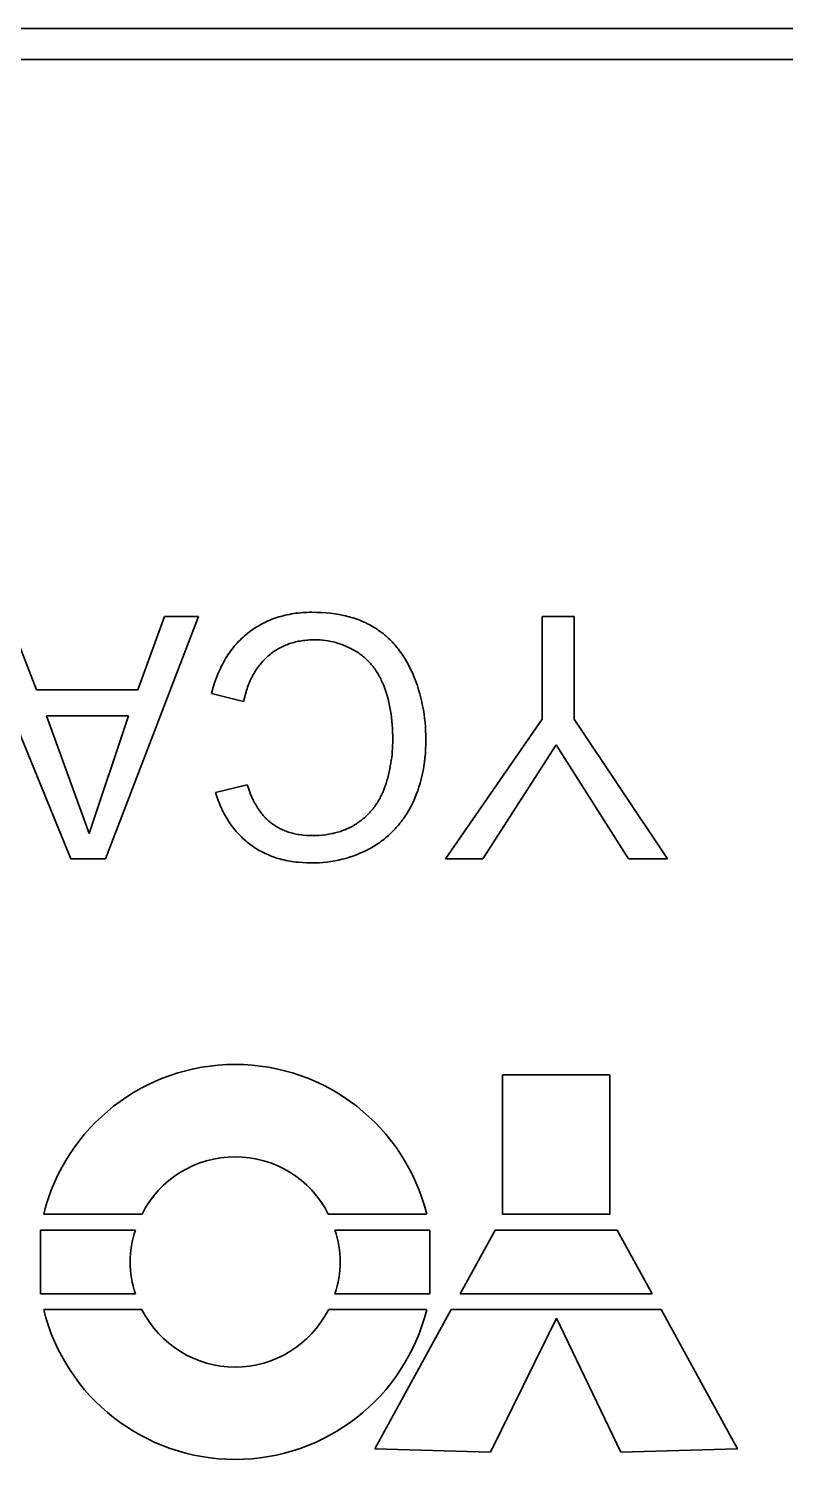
# Model space of a CAD drawing. Extents: x -1322 to 4351, y -2014 to 1793.
# Drawn here: x 729.25 to 739.08, y -611.32 to -592.73 of the extents above; entities that cross this region are included whole.
import ezdxf

# ---------------------------------------------------------------- set-up
doc = ezdxf.new("R2010")
doc.units = 0
doc.header["$MEASUREMENT"] = 0
doc.layers.add('01 Basic thick', color=7, linetype='CONTINUOUS', lineweight=35)

msp = doc.modelspace()

# ---------------------------------------------------------------- linework, layer by layer
at = {"layer": '01 Basic thick'}
for p, q in [((748.625, -592.726), (666.641, -592.726)), ((748.625, -593.126), (666.641, -593.126)), ((728.51, -600.366), (729.799, -603.515)), ((729.352, -601.32), (728.985, -600.366)), ((730.249, -603.515), (731.458, -600.366)), ((731.015, -600.366), (730.67, -601.32)), ((731.458, -600.366), (731.015, -600.366)), ((732.476, -600.379), (732.45, -600.388)), ((732.502, -600.371), (732.476, -600.379)), ((732.528, -600.364), (732.502, -600.371)), ((732.555, -600.356), (732.528, -600.364)), ((732.582, -600.35), (732.555, -600.356)), ((732.61, -600.344), (732.582, -600.35)), ((732.637, -600.338), (732.61, -600.344)), ((732.665, -600.333), (732.637, -600.338)), ((732.693, -600.329), (732.665, -600.333)), ((732.722, -600.325), (732.693, -600.329)), ((732.751, -600.321), (732.722, -600.325)), ((732.78, -600.318), (732.751, -600.321)), ((732.809, -600.316), (732.78, -600.318)), ((732.839, -600.314), (732.809, -600.316)), ((732.869, -600.313), (732.839, -600.314)), ((732.899, -600.312), (732.869, -600.313)), ((732.93, -600.312), (732.899, -600.312)), ((732.993, -600.313), (732.93, -600.312)), ((733.054, -600.315), (732.993, -600.313)), ((733.114, -600.319), (733.054, -600.315)), ((733.173, -600.325), (733.114, -600.319)), ((733.229, -600.332), (733.173, -600.325)), ((733.285, -600.341), (733.229, -600.332)), ((733.339, -600.352), (733.285, -600.341)), ((733.365, -600.358), (733.339, -600.352)), ((733.391, -600.364), (733.365, -600.358)), ((733.417, -600.371), (733.391, -600.364)), ((733.442, -600.378), (733.417, -600.371)), ((733.467, -600.385), (733.442, -600.378)), ((735.92, -600.366), (735.92, -601.7)), ((736.337, -600.366), (735.92, -600.366)), ((736.337, -601.7), (736.337, -600.366)), ((732.119, -600.565), (732.097, -600.582)), ((732.14, -600.549), (732.119, -600.565)), ((732.162, -600.534), (732.14, -600.549)), ((732.185, -600.519), (732.162, -600.534)), ((732.207, -600.504), (732.185, -600.519)), ((732.23, -600.49), (732.207, -600.504)), ((732.253, -600.477), (732.23, -600.49)), ((732.277, -600.464), (732.253, -600.477)), ((732.301, -600.451), (732.277, -600.464)), ((732.325, -600.44), (732.301, -600.451)), ((732.349, -600.428), (732.325, -600.44)), ((732.374, -600.417), (732.349, -600.428)), ((732.399, -600.407), (732.374, -600.417)), ((732.424, -600.397), (732.399, -600.407)), ((732.45, -600.388), (732.424, -600.397)), ((733.492, -600.393), (733.467, -600.385)), ((733.516, -600.401), (733.492, -600.393)), ((733.54, -600.41), (733.516, -600.401)), ((733.563, -600.419), (733.54, -600.41)), ((733.586, -600.429), (733.563, -600.419)), ((733.609, -600.439), (733.586, -600.429)), ((733.632, -600.449), (733.609, -600.439)), ((733.654, -600.46), (733.632, -600.449)), ((733.675, -600.471), (733.654, -600.46)), ((733.696, -600.482), (733.675, -600.471)), ((733.717, -600.494), (733.696, -600.482)), ((733.738, -600.507), (733.717, -600.494)), ((733.758, -600.519), (733.738, -600.507)), ((733.778, -600.532), (733.758, -600.519)), ((733.797, -600.546), (733.778, -600.532)), ((733.816, -600.56), (733.797, -600.546)), ((733.835, -600.574), (733.816, -600.56)), ((731.94, -600.732), (731.922, -600.753)), ((731.958, -600.712), (731.94, -600.732)), ((731.977, -600.692), (731.958, -600.712)), ((731.996, -600.672), (731.977, -600.692)), ((732.015, -600.653), (731.996, -600.672)), ((732.035, -600.635), (732.015, -600.653)), ((732.055, -600.617), (732.035, -600.635)), ((732.076, -600.599), (732.055, -600.617)), ((732.097, -600.582), (732.076, -600.599)), ((732.551, -600.756), (732.568, -600.748)), ((732.568, -600.748), (732.586, -600.74)), ((732.586, -600.74), (732.604, -600.733)), ((732.604, -600.733), (732.623, -600.726)), ((732.623, -600.726), (732.641, -600.719)), ((732.641, -600.719), (732.66, -600.713)), ((732.66, -600.713), (732.678, -600.707)), ((732.678, -600.707), (732.697, -600.702)), ((732.697, -600.702), (732.717, -600.697)), ((732.717, -600.697), (732.736, -600.693)), ((732.736, -600.693), (732.756, -600.688)), ((732.756, -600.688), (732.776, -600.685)), ((732.776, -600.685), (732.796, -600.681)), ((732.796, -600.681), (732.816, -600.678)), ((732.816, -600.678), (732.837, -600.676)), ((732.837, -600.676), (732.858, -600.674)), ((732.858, -600.674), (732.878, -600.672)), ((732.878, -600.672), (732.9, -600.67)), ((732.9, -600.67), (732.921, -600.669)), ((732.921, -600.669), (732.943, -600.669)), ((732.943, -600.669), (732.964, -600.669)), ((732.964, -600.669), (733, -600.669)), ((733, -600.669), (733.036, -600.671)), ((733.036, -600.671), (733.071, -600.674)), ((733.071, -600.674), (733.106, -600.678)), ((733.106, -600.678), (733.14, -600.683)), ((733.14, -600.683), (733.174, -600.69)), ((733.174, -600.69), (733.208, -600.697)), ((733.208, -600.697), (733.242, -600.706)), ((733.242, -600.706), (733.275, -600.716)), ((733.275, -600.716), (733.308, -600.727)), ((733.308, -600.727), (733.341, -600.739)), ((733.341, -600.739), (733.373, -600.752)), ((733.373, -600.752), (733.405, -600.767)), ((733.854, -600.589), (733.835, -600.574)), ((733.872, -600.604), (733.854, -600.589)), ((733.89, -600.619), (733.872, -600.604)), ((733.908, -600.635), (733.89, -600.619)), ((733.925, -600.651), (733.908, -600.635)), ((733.943, -600.667), (733.925, -600.651)), ((733.959, -600.684), (733.943, -600.667)), ((733.976, -600.701), (733.959, -600.684)), ((733.992, -600.718), (733.976, -600.701)), ((734.008, -600.736), (733.992, -600.718)), ((734.024, -600.754), (734.008, -600.736)), ((731.795, -600.937), (731.78, -600.962)), ((731.809, -600.913), (731.795, -600.937)), ((731.824, -600.888), (731.809, -600.913)), ((731.839, -600.865), (731.824, -600.888)), ((731.855, -600.841), (731.839, -600.865)), ((731.871, -600.818), (731.855, -600.841)), ((731.888, -600.796), (731.871, -600.818)), ((731.905, -600.774), (731.888, -600.796)), ((731.922, -600.753), (731.905, -600.774)), ((732.286, -600.953), (732.299, -600.939)), ((732.299, -600.939), (732.313, -600.924)), ((732.313, -600.924), (732.327, -600.91)), ((732.327, -600.91), (732.342, -600.897)), ((732.342, -600.897), (732.356, -600.883)), ((732.356, -600.883), (732.371, -600.871)), ((732.371, -600.871), (732.387, -600.858)), ((732.387, -600.858), (732.402, -600.846)), ((732.402, -600.846), (732.418, -600.835)), ((732.418, -600.835), (732.434, -600.823)), ((732.434, -600.823), (732.45, -600.812)), ((732.45, -600.812), (732.466, -600.802)), ((732.466, -600.802), (732.483, -600.792)), ((732.483, -600.792), (732.499, -600.782)), ((732.499, -600.782), (732.516, -600.773)), ((732.516, -600.773), (732.534, -600.764)), ((732.534, -600.764), (732.551, -600.756)), ((733.405, -600.767), (733.437, -600.782)), ((733.437, -600.782), (733.468, -600.799)), ((733.468, -600.799), (733.499, -600.817)), ((733.499, -600.817), (733.514, -600.826)), ((733.514, -600.826), (733.529, -600.836)), ((733.529, -600.836), (733.544, -600.846)), ((733.544, -600.846), (733.559, -600.856)), ((733.559, -600.856), (733.573, -600.867)), ((733.573, -600.867), (733.587, -600.878)), ((733.587, -600.878), (733.601, -600.889)), ((733.601, -600.889), (733.614, -600.901)), ((733.614, -600.901), (733.628, -600.912)), ((733.628, -600.912), (733.641, -600.924)), ((733.641, -600.924), (733.653, -600.937)), ((733.653, -600.937), (733.666, -600.949)), ((734.039, -600.773), (734.024, -600.754)), ((734.054, -600.792), (734.039, -600.773)), ((734.069, -600.811), (734.054, -600.792)), ((734.083, -600.831), (734.069, -600.811)), ((734.097, -600.851), (734.083, -600.831)), ((734.111, -600.871), (734.097, -600.851)), ((734.125, -600.892), (734.111, -600.871)), ((734.138, -600.913), (734.125, -600.892)), ((734.151, -600.935), (734.138, -600.913)), ((734.176, -600.979), (734.151, -600.935)), ((731.704, -601.124), (731.693, -601.152)), ((731.716, -601.096), (731.704, -601.124)), ((731.728, -601.068), (731.716, -601.096)), ((731.741, -601.041), (731.728, -601.068)), ((731.753, -601.014), (731.741, -601.041)), ((731.767, -600.988), (731.753, -601.014)), ((731.78, -600.962), (731.767, -600.988)), ((732.158, -601.141), (732.168, -601.122)), ((732.168, -601.122), (732.178, -601.103)), ((732.178, -601.103), (732.189, -601.085)), ((732.189, -601.085), (732.2, -601.067)), ((732.2, -601.067), (732.211, -601.05)), ((732.211, -601.05), (732.223, -601.033)), ((732.223, -601.033), (732.235, -601.016)), ((732.235, -601.016), (732.247, -601)), ((732.247, -601), (732.26, -600.984)), ((732.26, -600.984), (732.273, -600.968)), ((732.273, -600.968), (732.286, -600.953)), ((733.666, -600.949), (733.678, -600.962)), ((733.678, -600.962), (733.69, -600.976)), ((733.69, -600.976), (733.702, -600.989)), ((733.702, -600.989), (733.714, -601.003)), ((733.714, -601.003), (733.725, -601.017)), ((733.725, -601.017), (733.736, -601.032)), ((733.736, -601.032), (733.747, -601.046)), ((733.747, -601.046), (733.757, -601.061)), ((733.757, -601.061), (733.767, -601.077)), ((733.767, -601.077), (733.777, -601.092)), ((733.777, -601.092), (733.787, -601.108)), ((733.787, -601.108), (733.797, -601.124)), ((733.797, -601.124), (733.806, -601.141)), ((734.2, -601.024), (734.176, -600.979)), ((734.222, -601.071), (734.2, -601.024)), ((734.244, -601.12), (734.222, -601.071)), ((734.264, -601.169), (734.244, -601.12)), ((731.643, -601.302), (731.626, -601.365)), ((731.662, -601.241), (731.643, -601.302)), ((731.682, -601.181), (731.662, -601.241)), ((731.693, -601.152), (731.682, -601.181)), ((732.08, -601.328), (732.088, -601.306)), ((732.088, -601.306), (732.095, -601.284)), ((732.095, -601.284), (732.103, -601.262)), ((732.103, -601.262), (732.112, -601.241)), ((732.112, -601.241), (732.12, -601.22)), ((732.12, -601.22), (732.129, -601.2)), ((732.129, -601.2), (732.138, -601.18)), ((732.138, -601.18), (732.148, -601.16)), ((732.148, -601.16), (732.158, -601.141)), ((733.806, -601.141), (733.815, -601.158)), ((733.815, -601.158), (733.824, -601.175)), ((733.824, -601.175), (733.832, -601.192)), ((733.832, -601.192), (733.84, -601.21)), ((733.84, -601.21), (733.848, -601.228)), ((733.848, -601.228), (733.856, -601.246)), ((733.856, -601.246), (733.863, -601.265)), ((733.863, -601.265), (733.878, -601.303)), ((733.878, -601.303), (733.891, -601.341)), ((734.283, -601.219), (734.264, -601.169)), ((734.3, -601.269), (734.283, -601.219)), ((734.316, -601.32), (734.3, -601.269)), ((730.67, -601.32), (729.352, -601.32)), ((731.626, -601.365), (732.043, -601.47)), ((732.043, -601.47), (732.054, -601.421)), ((732.054, -601.421), (732.067, -601.374)), ((732.067, -601.374), (732.08, -601.328)), ((733.891, -601.341), (733.903, -601.381)), ((733.903, -601.381), (733.915, -601.421)), ((733.915, -601.421), (733.925, -601.462)), ((733.925, -601.462), (733.935, -601.504)), ((734.331, -601.371), (734.316, -601.32)), ((734.345, -601.423), (734.331, -601.371)), ((734.358, -601.475), (734.345, -601.423)), ((734.369, -601.527), (734.358, -601.475)), ((729.481, -601.659), (730.034, -603.185)), ((730.549, -601.659), (729.481, -601.659)), ((730.034, -603.185), (730.549, -601.659)), ((733.935, -601.504), (733.943, -601.547)), ((733.943, -601.547), (733.951, -601.59)), ((733.951, -601.59), (733.958, -601.635)), ((733.958, -601.635), (733.964, -601.68)), ((733.964, -601.68), (733.969, -601.725)), ((734.378, -601.581), (734.369, -601.527)), ((734.387, -601.634), (734.378, -601.581)), ((734.394, -601.688), (734.387, -601.634)), ((733.969, -601.725), (733.973, -601.772)), ((733.973, -601.772), (733.976, -601.819)), ((733.976, -601.819), (733.979, -601.868)), ((733.979, -601.868), (733.98, -601.917)), ((734.4, -601.742), (734.394, -601.688)), ((734.404, -601.797), (734.4, -601.742)), ((734.408, -601.853), (734.404, -601.797)), ((734.41, -601.908), (734.408, -601.853)), ((735.92, -601.7), (734.664, -603.515)), ((737.551, -603.515), (736.337, -601.7)), ((733.979, -602.044), (733.977, -602.083)), ((733.98, -602.005), (733.979, -602.044)), ((733.98, -601.917), (733.98, -601.967)), ((733.98, -601.967), (733.98, -602.005)), ((734.407, -602.086), (734.41, -602.025)), ((734.41, -601.965), (734.41, -601.908)), ((734.41, -602.025), (734.41, -601.965)), ((735.149, -603.515), (736.103, -602.033)), ((736.103, -602.033), (737.044, -603.515)), ((733.962, -602.236), (733.956, -602.273)), ((733.967, -602.197), (733.962, -602.236)), ((733.971, -602.159), (733.967, -602.197)), ((733.974, -602.121), (733.971, -602.159)), ((733.977, -602.083), (733.974, -602.121)), ((734.392, -602.26), (734.399, -602.203)), ((734.399, -602.203), (734.404, -602.145)), ((734.404, -602.145), (734.407, -602.086)), ((733.925, -602.424), (733.915, -602.461)), ((733.934, -602.386), (733.925, -602.424)), ((733.942, -602.349), (733.934, -602.386)), ((733.949, -602.311), (733.942, -602.349)), ((733.956, -602.273), (733.949, -602.311)), ((734.351, -602.478), (734.363, -602.425)), ((734.363, -602.425), (734.374, -602.371)), ((734.374, -602.371), (734.384, -602.316)), ((734.384, -602.316), (734.392, -602.26)), ((732.089, -602.555), (731.679, -602.652)), ((732.104, -602.597), (732.089, -602.555)), ((732.118, -602.638), (732.104, -602.597)), ((733.869, -602.608), (733.862, -602.625)), ((733.875, -602.59), (733.869, -602.608)), ((733.882, -602.571), (733.875, -602.59)), ((733.894, -602.535), (733.882, -602.571)), ((733.905, -602.498), (733.894, -602.535)), ((733.915, -602.461), (733.905, -602.498)), ((734.305, -602.632), (734.321, -602.581)), ((734.321, -602.581), (734.337, -602.53)), ((734.337, -602.53), (734.351, -602.478)), ((731.679, -602.652), (731.696, -602.706)), ((731.696, -602.706), (731.705, -602.732)), ((731.705, -602.732), (731.714, -602.758)), ((731.714, -602.758), (731.724, -602.783)), ((731.724, -602.783), (731.734, -602.809)), ((732.134, -602.677), (732.118, -602.638)), ((732.15, -602.715), (732.134, -602.677)), ((732.168, -602.752), (732.15, -602.715)), ((732.186, -602.787), (732.168, -602.752)), ((732.195, -602.803), (732.186, -602.787)), ((733.777, -602.79), (733.767, -602.805)), ((733.787, -602.775), (733.777, -602.79)), ((733.797, -602.759), (733.787, -602.775)), ((733.806, -602.743), (733.797, -602.759)), ((733.815, -602.727), (733.806, -602.743)), ((733.823, -602.711), (733.815, -602.727)), ((733.831, -602.694), (733.823, -602.711)), ((733.84, -602.677), (733.831, -602.694)), ((733.847, -602.66), (733.84, -602.677)), ((733.855, -602.643), (733.847, -602.66)), ((733.862, -602.625), (733.855, -602.643)), ((734.222, -602.823), (734.245, -602.777)), ((734.245, -602.777), (734.266, -602.729)), ((734.266, -602.729), (734.286, -602.681)), ((734.286, -602.681), (734.305, -602.632)), ((731.734, -602.809), (731.744, -602.833)), ((731.744, -602.833), (731.755, -602.858)), ((731.755, -602.858), (731.766, -602.882)), ((731.766, -602.882), (731.778, -602.905)), ((731.778, -602.905), (731.789, -602.929)), ((731.789, -602.929), (731.802, -602.951)), ((731.802, -602.951), (731.814, -602.974)), ((731.814, -602.974), (731.828, -602.996)), ((732.204, -602.82), (732.195, -602.803)), ((732.214, -602.836), (732.204, -602.82)), ((732.224, -602.852), (732.214, -602.836)), ((732.234, -602.868), (732.224, -602.852)), ((732.244, -602.883), (732.234, -602.868)), ((732.255, -602.897), (732.244, -602.883)), ((732.265, -602.912), (732.255, -602.897)), ((732.276, -602.926), (732.265, -602.912)), ((732.287, -602.939), (732.276, -602.926)), ((732.298, -602.953), (732.287, -602.939)), ((732.31, -602.966), (732.298, -602.953)), ((732.321, -602.978), (732.31, -602.966)), ((732.333, -602.99), (732.321, -602.978)), ((733.612, -602.981), (733.598, -602.993)), ((733.625, -602.969), (733.612, -602.981)), ((733.639, -602.957), (733.625, -602.969)), ((733.652, -602.944), (733.639, -602.957)), ((733.665, -602.931), (733.652, -602.944)), ((733.677, -602.918), (733.665, -602.931)), ((733.689, -602.905), (733.677, -602.918)), ((733.701, -602.891), (733.689, -602.905)), ((733.713, -602.878), (733.701, -602.891)), ((733.725, -602.864), (733.713, -602.878)), ((733.736, -602.849), (733.725, -602.864)), ((733.747, -602.835), (733.736, -602.849)), ((733.757, -602.82), (733.747, -602.835)), ((733.767, -602.805), (733.757, -602.82)), ((734.118, -602.995), (734.132, -602.974)), ((734.132, -602.974), (734.146, -602.954)), ((734.146, -602.954), (734.16, -602.933)), ((734.16, -602.933), (734.173, -602.912)), ((734.173, -602.912), (734.186, -602.89)), ((734.186, -602.89), (734.198, -602.868)), ((734.198, -602.868), (734.222, -602.823)), ((731.828, -602.996), (731.841, -603.018)), ((731.841, -603.018), (731.855, -603.039)), ((731.855, -603.039), (731.869, -603.06)), ((731.869, -603.06), (731.884, -603.081)), ((731.884, -603.081), (731.899, -603.101)), ((731.899, -603.101), (731.914, -603.121)), ((731.914, -603.121), (731.93, -603.14)), ((731.93, -603.14), (731.946, -603.159)), ((731.946, -603.159), (731.963, -603.178)), ((732.345, -603.002), (732.333, -602.99)), ((732.357, -603.014), (732.345, -603.002)), ((732.369, -603.025), (732.357, -603.014)), ((732.382, -603.035), (732.369, -603.025)), ((732.395, -603.046), (732.382, -603.035)), ((732.408, -603.056), (732.395, -603.046)), ((732.421, -603.065), (732.408, -603.056)), ((732.434, -603.075), (732.421, -603.065)), ((732.448, -603.084), (732.434, -603.075)), ((732.461, -603.093), (732.448, -603.084)), ((732.475, -603.101), (732.461, -603.093)), ((732.49, -603.109), (732.475, -603.101)), ((732.504, -603.117), (732.49, -603.109)), ((732.519, -603.124), (732.504, -603.117)), ((732.533, -603.132), (732.519, -603.124)), ((732.548, -603.139), (732.533, -603.132)), ((732.564, -603.145), (732.548, -603.139)), ((732.579, -603.151), (732.564, -603.145)), ((732.595, -603.157), (732.579, -603.151)), ((732.611, -603.163), (732.595, -603.157)), ((732.627, -603.168), (732.611, -603.163)), ((732.643, -603.174), (732.627, -603.168)), ((733.265, -603.169), (733.246, -603.175)), ((733.284, -603.164), (733.265, -603.169)), ((733.303, -603.158), (733.284, -603.164)), ((733.321, -603.151), (733.303, -603.158)), ((733.339, -603.145), (733.321, -603.151)), ((733.357, -603.138), (733.339, -603.145)), ((733.375, -603.13), (733.357, -603.138)), ((733.392, -603.123), (733.375, -603.13)), ((733.409, -603.115), (733.392, -603.123)), ((733.426, -603.106), (733.409, -603.115)), ((733.443, -603.098), (733.426, -603.106)), ((733.46, -603.089), (733.443, -603.098)), ((733.476, -603.079), (733.46, -603.089)), ((733.492, -603.07), (733.476, -603.079)), ((733.508, -603.06), (733.492, -603.07)), ((733.524, -603.049), (733.508, -603.06)), ((733.539, -603.038), (733.524, -603.049)), ((733.554, -603.028), (733.539, -603.038)), ((733.569, -603.016), (733.554, -603.028)), ((733.583, -603.005), (733.569, -603.016)), ((733.598, -602.993), (733.583, -603.005)), ((733.96, -603.179), (733.978, -603.162)), ((733.978, -603.162), (733.994, -603.145)), ((733.994, -603.145), (734.011, -603.127)), ((734.011, -603.127), (734.027, -603.109)), ((734.027, -603.109), (734.043, -603.091)), ((734.043, -603.091), (734.059, -603.073)), ((734.059, -603.073), (734.074, -603.054)), ((734.074, -603.054), (734.089, -603.034)), ((734.089, -603.034), (734.104, -603.015)), ((734.104, -603.015), (734.118, -602.995)), ((731.963, -603.178), (731.979, -603.196)), ((731.979, -603.196), (731.997, -603.214)), ((731.997, -603.214), (732.014, -603.231)), ((732.014, -603.231), (732.032, -603.249)), ((732.032, -603.249), (732.051, -603.265)), ((732.051, -603.265), (732.07, -603.282)), ((732.07, -603.282), (732.089, -603.298)), ((732.089, -603.298), (732.108, -603.313)), ((732.108, -603.313), (732.128, -603.329)), ((732.128, -603.329), (732.149, -603.343)), ((732.149, -603.343), (732.169, -603.358)), ((732.659, -603.178), (732.643, -603.174)), ((732.676, -603.183), (732.659, -603.178)), ((732.693, -603.187), (732.676, -603.183)), ((732.71, -603.191), (732.693, -603.187)), ((732.727, -603.194), (732.71, -603.191)), ((732.745, -603.197), (732.727, -603.194)), ((732.763, -603.2), (732.745, -603.197)), ((732.781, -603.203), (732.763, -603.2)), ((732.799, -603.205), (732.781, -603.203)), ((732.817, -603.207), (732.799, -603.205)), ((732.855, -603.21), (732.817, -603.207)), ((732.893, -603.212), (732.855, -603.21)), ((732.932, -603.213), (732.893, -603.212)), ((732.977, -603.212), (732.932, -603.213)), ((733.021, -603.21), (732.977, -603.212)), ((733.064, -603.207), (733.021, -603.21)), ((733.106, -603.202), (733.064, -603.207)), ((733.127, -603.199), (733.106, -603.202)), ((733.147, -603.196), (733.127, -603.199)), ((733.167, -603.192), (733.147, -603.196)), ((733.187, -603.188), (733.167, -603.192)), ((733.207, -603.184), (733.187, -603.188)), ((733.227, -603.179), (733.207, -603.184)), ((733.246, -603.175), (733.227, -603.179)), ((733.709, -603.367), (733.73, -603.354)), ((733.73, -603.354), (733.751, -603.342)), ((733.751, -603.342), (733.771, -603.329)), ((733.771, -603.329), (733.792, -603.315)), ((733.792, -603.315), (733.812, -603.301)), ((733.812, -603.301), (733.831, -603.287)), ((733.831, -603.287), (733.851, -603.273)), ((733.851, -603.273), (733.87, -603.258)), ((733.87, -603.258), (733.888, -603.243)), ((733.888, -603.243), (733.907, -603.227)), ((733.907, -603.227), (733.925, -603.211)), ((733.925, -603.211), (733.943, -603.195)), ((733.943, -603.195), (733.96, -603.179)), ((729.799, -603.515), (730.249, -603.515)), ((732.169, -603.358), (732.19, -603.372)), ((732.19, -603.372), (732.211, -603.385)), ((732.211, -603.385), (732.233, -603.398)), ((732.233, -603.398), (732.254, -603.41)), ((732.254, -603.41), (732.276, -603.422)), ((732.276, -603.422), (732.299, -603.434)), ((732.299, -603.434), (732.321, -603.445)), ((732.321, -603.445), (732.344, -603.455)), ((732.344, -603.455), (732.368, -603.465)), ((732.368, -603.465), (732.391, -603.475)), ((732.391, -603.475), (732.415, -603.484)), ((732.415, -603.484), (732.439, -603.493)), ((732.439, -603.493), (732.463, -603.501)), ((732.463, -603.501), (732.488, -603.509)), ((732.488, -603.509), (732.513, -603.516)), ((732.513, -603.516), (732.538, -603.523)), ((732.538, -603.523), (732.564, -603.529)), ((732.564, -603.529), (732.59, -603.535)), ((732.59, -603.535), (732.616, -603.541)), ((732.616, -603.541), (732.643, -603.545)), ((733.226, -603.542), (733.275, -603.533)), ((733.275, -603.533), (733.323, -603.521)), ((733.323, -603.521), (733.37, -603.509)), ((733.37, -603.509), (733.417, -603.495)), ((733.417, -603.495), (733.463, -603.479)), ((733.463, -603.479), (733.509, -603.462)), ((733.509, -603.462), (733.554, -603.443)), ((733.554, -603.443), (733.599, -603.423)), ((733.599, -603.423), (733.643, -603.402)), ((733.643, -603.402), (733.687, -603.379)), ((733.687, -603.379), (733.709, -603.367)), ((734.664, -603.515), (735.149, -603.515)), ((737.044, -603.515), (737.551, -603.515)), ((732.643, -603.545), (732.669, -603.55)), ((732.669, -603.55), (732.696, -603.554)), ((732.696, -603.554), (732.724, -603.557)), ((732.724, -603.557), (732.751, -603.56)), ((732.751, -603.56), (732.808, -603.565)), ((732.808, -603.565), (732.865, -603.568)), ((732.865, -603.568), (732.923, -603.569)), ((732.923, -603.569), (732.975, -603.568)), ((732.975, -603.568), (733.027, -603.566)), ((733.027, -603.566), (733.077, -603.562)), ((733.077, -603.562), (733.127, -603.557)), ((733.127, -603.557), (733.177, -603.55)), ((733.177, -603.55), (733.226, -603.542)), ((736.8, -606.324), (735.408, -606.324)), ((735.408, -606.324), (735.408, -608.132)), ((736.8, -608.132), (736.8, -606.324)), ((729.445, -608.132), (730.723, -608.132)), ((733.143, -608.132), (734.421, -608.132)), ((735.408, -608.132), (736.8, -608.132)), ((730.637, -608.34), (729.402, -608.34)), ((729.402, -608.34), (729.402, -609.168)), ((734.464, -608.34), (733.229, -608.34)), ((734.464, -609.168), (734.464, -608.34)), ((735.31, -608.34), (734.855, -609.168)), ((736.898, -608.34), (735.31, -608.34)), ((737.352, -609.168), (736.898, -608.34)), ((729.402, -609.168), (730.637, -609.168)), ((733.229, -609.168), (734.464, -609.168)), ((734.855, -609.168), (737.352, -609.168)), ((730.723, -609.374), (729.445, -609.374)), ((734.421, -609.374), (733.144, -609.374)), ((734.741, -609.374), (733.748, -611.183)), ((737.467, -609.374), (734.741, -609.374)), ((735.25, -611.225), (736.107, -609.483)), ((736.107, -609.483), (736.943, -611.225)), ((738.459, -611.183), (737.467, -609.374)), ((733.748, -611.183), (735.25, -611.225)), ((736.943, -611.225), (738.459, -611.183))]:
    msp.add_line(p, q, dxfattribs=at)
for centre, start, end in [((731.933, -608.751), 13.9588, 166.0412), ((731.933, -608.756), 193.9588, 346.0412)]:
    msp.add_arc(centre, 2.564, start, end, dxfattribs=at)
at = {"layer": '01 Basic thick', "extrusion": (0, 0, -1)}
for centre, radius, start, end in [((-731.933, -608.743), 1.356, 26.7923, 153.2077), ((-731.822, -608.754), 1.255, 340.7354, 19.2646), ((-732.056, -608.754), 1.243, 160.5501, 199.4499), ((-731.933, -608.764), 1.356, 206.7595, 333.2405)]:
    msp.add_arc(centre, radius, start, end, dxfattribs=at)

doc.saveas('drawing.dxf')
